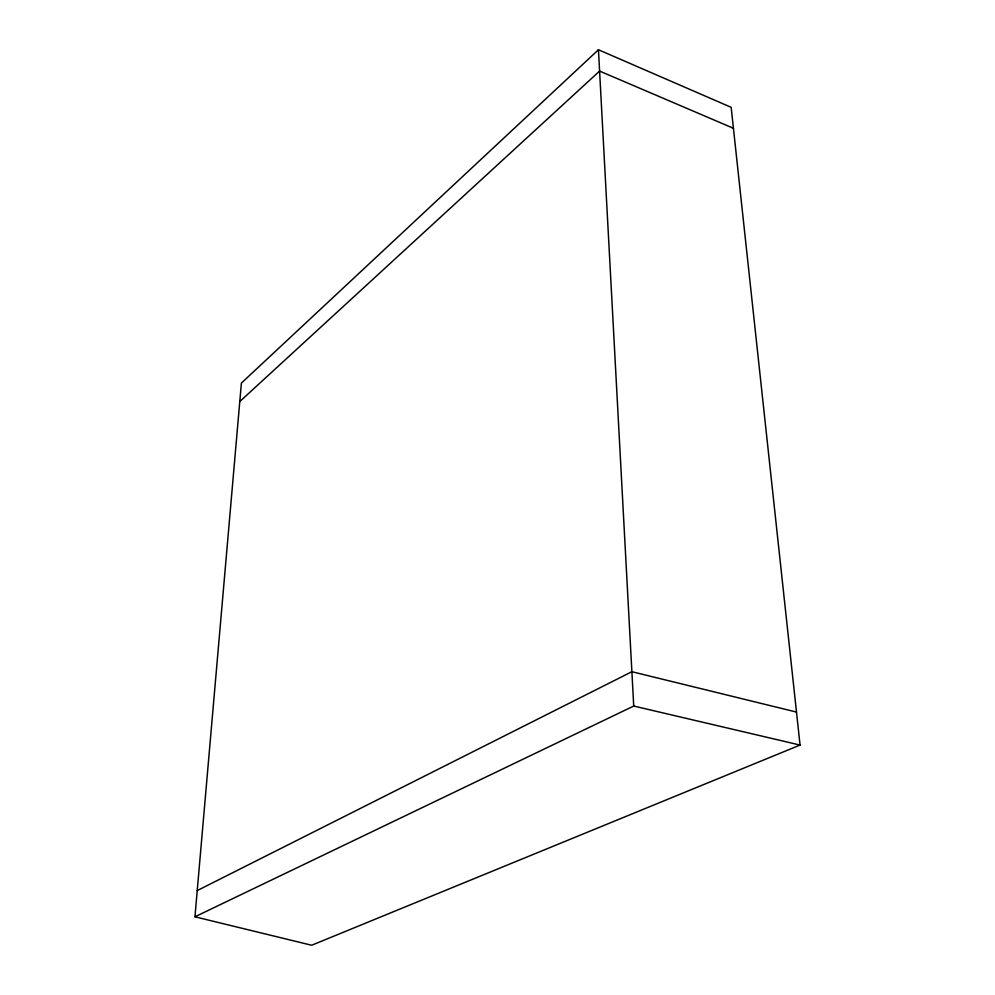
<?xml version="1.0" encoding="UTF-8"?>
<svg xmlns="http://www.w3.org/2000/svg" width="995" height="995" viewBox="0 0 995 995"><rect width="100%" height="100%" fill="white"/><g stroke="black" fill="none" stroke-linecap="round" stroke-linejoin="round"><path stroke-width="1.49" d="M194.945 916.805L241.387 383.087L598.443 49.75L731.163 107.323L800.055 745.068L311.659 945.25L194.945 916.805L633.728 706.04L800.055 745.068M239.77 401.57L599.599 71.08L733.427 128.28M197.234 890.575L631.875 671.712L796.485 712.072M598.443 49.75L633.728 706.04"/></g></svg>
